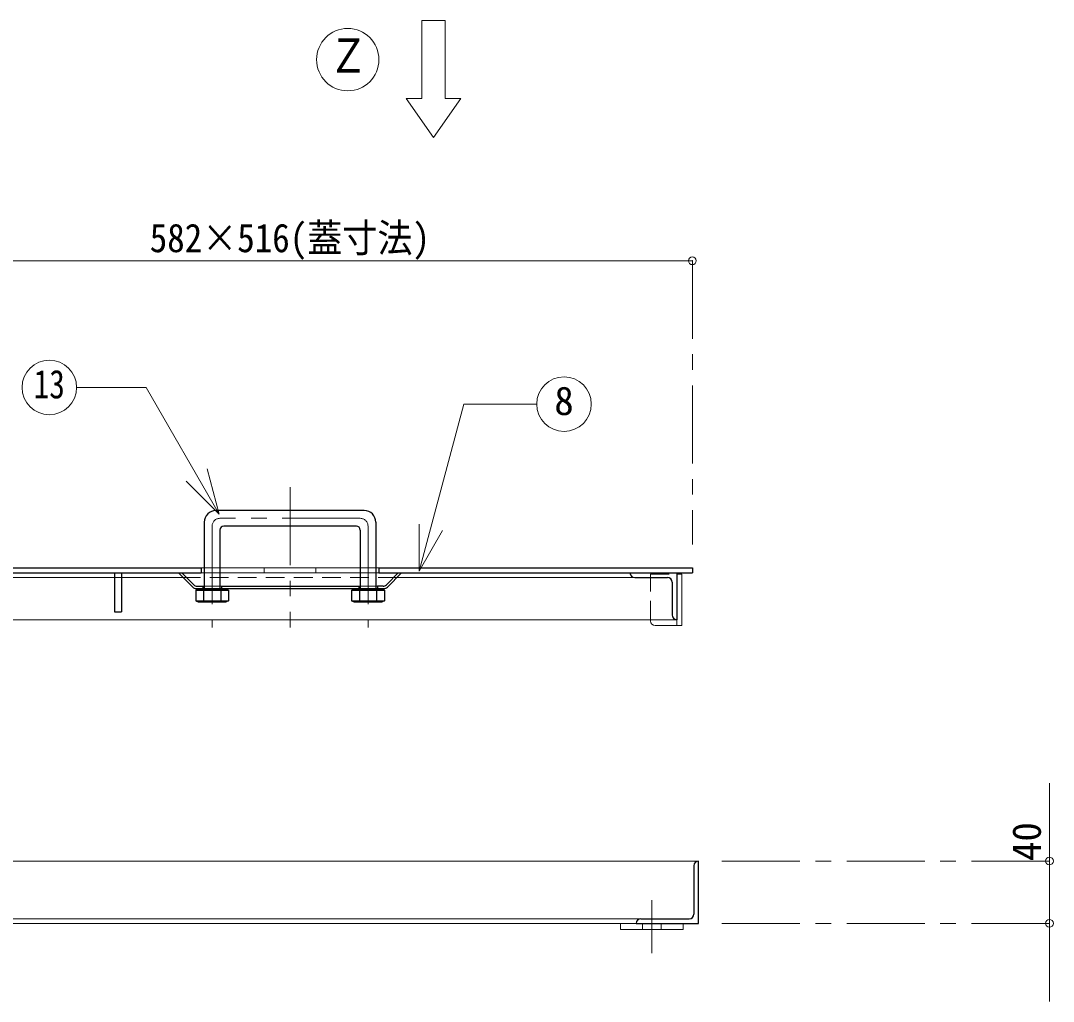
# Model space of a CAD drawing. Units: millimetres at full size, sheet at 1:10; details may follow other scales. Extents: x -2106 to 1944, y -1394 to 1416.
# Drawn here: x -1160 to -498, y -94 to 535 of the extents above; entities that cross this region are included whole.
import ezdxf
from ezdxf.enums import TextEntityAlignment as Align

# ---------------------------------------------------------------- set-up
doc = ezdxf.new("R2010")
doc.units = ezdxf.units.MM
doc.header["$LTSCALE"] = 10
doc.header["$PDMODE"] = 32
doc.header["$PDSIZE"] = 5
doc.linetypes.add('CHAIN1', pattern=[8, 5, -1, 1, -1])
doc.linetypes.add('DASHED1', pattern=[1.8, 1.2, -0.6])
doc.layers.add('0-0_ﾚｲﾔ1', color=4, linetype='Continuous', lineweight=9)
doc.styles.add('ＭＳ ゴシック', font='')
doc.styles.get('ＭＳ ゴシック').set_extended_font_data('MS Gothic')

msp = doc.modelspace()

# ---------------------------------------------------------------- linework, layer by layer
at = {"layer": '0-0_ﾚｲﾔ1', "color": 7, "lineweight": 18}
for p, q in [((-903.22, 535.27), (-888.22, 535.27)), ((-903.22, 535.27), (-903.22, 485.27)), ((-895.72, 460.27), (-913.22, 485.27)), ((-913.22, 485.27), (-903.22, 485.27)), ((-895.72, 460.27), (-878.22, 485.27)), ((-1080.01, 300), (-1124.61, 300)), ((-1033.12, 218.78), (-1080.01, 300)), ((-1033.12, 218.78), (-1040.89, 247.76)), ((-1033.12, 218.78), (-1054.34, 239.99)), ((-905.02, 182.23), (-905.02, 212.23)), ((-905.02, 182.23), (-890.02, 208.21)), ((-1044.72, 184.27), (-1042.72, 184.27)), ((-1042.72, 181.07), (-1044.72, 181.07)), ((-1032.72, 184.27), (-1004.3, 184.27)), ((-1004.3, 181.07), (-1032.72, 181.07)), ((-1004.3, 184.27), (-1004.3, 181.07)), ((-971.14, 184.27), (-971.14, 181.07)), ((-971.14, 184.27), (-942.72, 184.27)), ((-942.72, 181.07), (-971.14, 181.07)), ((-932.72, 184.27), (-930.72, 184.27)), ((-930.72, 181.07), (-932.72, 181.07)), ((-736.52, 180.27), (-739.72, 180.27)), ((-736.52, 180.27), (-736.52, 147.27)), ((-1043.72, 172.57), (-1042.72, 172.57)), ((-1032.72, 172.57), (-1031.72, 172.57)), ((-942.72, 172.57), (-943.72, 172.57)), ((-931.72, 172.57), (-932.72, 172.57)), ((-1043.72, 171.07), (-1042.72, 171.07)), ((-1032.72, 171.07), (-1031.72, 171.07)), ((-942.72, 171.07), (-943.72, 171.07)), ((-931.72, 171.07), (-932.72, 171.07)), ((-739.72, 151.07), (-739.72, 147.27)), ((-736.52, 147.27), (-739.72, 147.27)), ((-725.72, -3.73), (-1765.72, -3.73)), ((-1728.72, -40.73), (-762.72, -40.73)), ((-1725.72, -43.73), (-765.72, -43.73))]:
    msp.add_line(p, q, dxfattribs=at)
at = {"layer": '0-0_ﾚｲﾔ1'}
for p, q in [((-1245.72, 381.27), (-729.72, 381.27)), ((-1004.3, 184.27), (-971.14, 184.27)), ((-1004.3, 181.07), (-971.14, 181.07)), ((-1196.22, 178.07), (-1100.22, 178.07)), ((-1095.72, 178.07), (-1056.22, 178.07)), ((-919.22, 178.07), (-766.72, 178.07)), ((-1223.22, 151.07), (-739.72, 151.07)), ((-756.52, 150.27), (-756.52, 151.07)), ((-753.52, 147.27), (-739.72, 147.27)), ((-500.72, 46.27), (-500.72, -93.73)), ((-775.72, -47.73), (-775.72, -43.73)), ((-735.72, -47.73), (-735.72, -43.73)), ((-775.72, -47.73), (-735.72, -47.73))]:
    msp.add_line(p, q, dxfattribs=at)
at = {"layer": '0-0_ﾚｲﾔ1', "linetype": 'CHAIN1'}
for p, q in [((-729.72, 381.27), (-729.72, 199.27)), ((-987.72, 236.07), (-987.72, 146.07)), ((-942.72, 216.07), (-1032.72, 216.07)), ((-1037.72, 211.07), (-1037.72, 146.07)), ((-937.72, 211.07), (-937.72, 146.07)), ((-500.72, -3.73), (-710.72, -3.73)), ((-755.72, -62.73), (-755.72, -28.73)), ((-500.72, -43.73), (-710.72, -43.73))]:
    msp.add_line(p, q, dxfattribs=at)
at = {"layer": '0-0_ﾚｲﾔ1', "color": 5, "lineweight": 25}
for p, q in [((-940.22, 221.07), (-1035.22, 221.07)), ((-1042.72, 213.57), (-1042.72, 170.57)), ((-932.72, 213.57), (-932.72, 170.57)), ((-1032.72, 208.57), (-1032.72, 170.57)), ((-945.22, 211.07), (-1030.22, 211.07)), ((-942.72, 208.57), (-942.72, 170.57)), ((-1258.22, 181.07), (-1044.72, 181.07)), ((-1245.72, 184.27), (-1044.72, 184.27)), ((-1095.72, 181.07), (-1095.72, 156.07)), ((-1050.1, 171.95), (-1059.22, 181.07)), ((-1049.48, 173.45), (-1057.1, 181.07)), ((-1044.72, 184.27), (-1044.72, 181.07)), ((-930.72, 184.27), (-930.72, 181.07)), ((-930.72, 184.27), (-729.72, 184.27)), ((-930.72, 181.07), (-729.72, 181.07)), ((-925.96, 173.45), (-918.34, 181.07)), ((-925.34, 171.95), (-916.22, 181.07)), ((-739.72, 181.07), (-739.72, 151.07)), ((-729.72, 184.27), (-729.72, 181.07)), ((-1031.72, 172.57), (-1031.72, 171.07)), ((-766.72, 178.07), (-745.72, 178.07)), ((-742.72, 175.07), (-742.72, 154.07)), ((-1048.22, 170.07), (-1046.72, 170.57)), ((-1048.22, 170.07), (-1027.22, 170.07)), ((-1048.22, 170.07), (-1048.22, 163.07)), ((-1047.98, 171.07), (-1043.72, 171.07)), ((-1046.72, 170.57), (-1028.72, 170.57)), ((-1043.22, 170.07), (-1043.22, 163.07)), ((-1032.22, 170.07), (-1032.22, 163.07)), ((-1031.72, 171.07), (-943.72, 171.07)), ((-948.22, 170.07), (-946.72, 170.57)), ((-948.22, 170.07), (-927.22, 170.07)), ((-946.72, 170.57), (-928.72, 170.57)), ((-943.22, 170.07), (-943.22, 163.07)), ((-937.72, 170.57), (-932.22, 170.07)), ((-932.22, 170.07), (-928.72, 170.57)), ((-1048.22, 163.07), (-1027.22, 163.07)), ((-1048.22, 163.07), (-1046.72, 162.57)), ((-1046.72, 162.57), (-1043.22, 163.07)), ((-1046.72, 162.57), (-1028.72, 162.57)), ((-1043.22, 163.07), (-1037.72, 162.57)), ((-1037.72, 162.57), (-1032.22, 163.07)), ((-1032.22, 163.07), (-1028.72, 162.57)), ((-948.22, 163.07), (-927.22, 163.07)), ((-946.72, 162.57), (-928.72, 162.57)), ((-927.22, 163.07), (-928.72, 162.57)), ((-725.72, -43.73), (-725.72, -3.73)), ((-728.72, -6.73), (-728.72, -37.73)), ((-765.72, -43.73), (-725.72, -43.73)), ((-762.72, -40.73), (-731.72, -40.73))]:
    msp.add_line(p, q, dxfattribs=at)
at = {"layer": '0-0_ﾚｲﾔ1', "linetype": 'DASHED1'}
for p, q in [((-1042.72, 184.27), (-1032.72, 184.27)), ((-1042.72, 181.07), (-1032.72, 181.07)), ((-942.72, 184.27), (-932.72, 184.27)), ((-942.72, 181.07), (-932.72, 181.07)), ((-756.52, 180.27), (-739.72, 180.27)), ((-756.52, 151.07), (-756.52, 180.27)), ((-1095.72, 178.07), (-1100.22, 178.07)), ((-919.22, 178.07), (-1056.22, 178.07)), ((-1042.72, 172.57), (-1032.72, 172.57)), ((-942.72, 172.57), (-932.72, 172.57)), ((-1042.72, 171.07), (-1032.72, 171.07)), ((-942.72, 171.07), (-932.72, 171.07)), ((-761.72, -47.73), (-761.72, -43.73)), ((-749.72, -47.73), (-749.72, -43.73))]:
    msp.add_line(p, q, dxfattribs=at)
at = {"layer": '0-0_ﾚｲﾔ1', "color": 7, "lineweight": 18}
for points in [[(-888.22, 535.27), (-888.22, 485.27), (-878.22, 485.27)], [(-905.02, 182.23), (-876.32, 289.33), (-829.52, 289.33)]]:
    msp.add_lwpolyline(points, dxfattribs=at)
at = {"layer": '0-0_ﾚｲﾔ1', "color": 5, "lineweight": 25}
for points in [[(-1100.22, 181.07), (-1100.22, 156.07), (-1095.72, 156.07)], [(-1047.36, 172.57), (-1043.72, 172.57), (-1043.72, 171.07)], [(-1031.72, 172.57), (-943.72, 172.57), (-943.72, 171.07)], [(-928.08, 172.57), (-931.72, 172.57), (-931.72, 171.07), (-927.46, 171.07)], [(-1046.72, 170.57), (-1043.22, 170.07), (-1037.72, 170.57)], [(-1037.72, 170.57), (-1032.22, 170.07), (-1028.72, 170.57)], [(-1028.72, 170.57), (-1027.22, 170.07), (-1027.22, 163.07), (-1028.72, 162.57)], [(-948.22, 170.07), (-948.22, 163.07), (-946.72, 162.57), (-943.22, 163.07)], [(-946.72, 170.57), (-943.22, 170.07), (-937.72, 170.57)], [(-932.22, 170.07), (-932.22, 163.07), (-928.72, 162.57)], [(-928.72, 170.57), (-927.22, 170.07), (-927.22, 163.07)], [(-943.22, 163.07), (-937.72, 162.57), (-932.22, 163.07)]]:
    msp.add_lwpolyline(points, dxfattribs=at)
at = {"layer": '0-0_ﾚｲﾔ1', "color": 7, "lineweight": 18}
for centre, radius in [((-950.72, 510.27), 20), ((-1142.11, 300), 17.5), ((-812.02, 289.33), 17.5)]:
    msp.add_circle(centre, radius, dxfattribs=at)
at = {"layer": '0-0_ﾚｲﾔ1', "color": 5, "lineweight": 25}
for centre, radius, start, end in [((-1035.22, 213.57), 7.5, 90, 180), ((-940.22, 213.57), 7.5, 0, 90), ((-1030.22, 208.57), 2.5, 90, 180), ((-945.22, 208.57), 2.5, 0, 90), ((-766.72, 181.07), 3, 180, 270), ((-1047.36, 175.57), 3, 225, 270), ((-928.08, 175.57), 3, 270, 315), ((-745.72, 175.07), 3, 0, 90), ((-1047.98, 174.07), 3, 225, 270), ((-927.46, 174.07), 3, 270, 315), ((-739.72, 154.07), 3, 180, 270), ((-725.72, -6.73), 3, 90, 180), ((-731.72, -37.73), 3, 270, 0), ((-762.72, -43.73), 3, 90, 180)]:
    msp.add_arc(centre, radius, start, end, dxfattribs=at)
at = {"layer": '0-0_ﾚｲﾔ1', "linetype": 'CHAIN1'}
for centre, start, end in [((-1032.72, 211.07), 90, 180), ((-942.72, 211.07), 0, 90)]:
    msp.add_arc(centre, 5, start, end, dxfattribs=at)
at = {"layer": '0-0_ﾚｲﾔ1'}
msp.add_arc((-753.52, 150.27), 3, 180, 270, dxfattribs=at)
at = {"layer": '0-0_ﾚｲﾔ1', "color": 1}
for p in [(-729.72, 381.27), (-500.72, -3.73), (-500.72, -43.73)]:
    msp.add_point(p, dxfattribs=at)

# ---------------------------------------------------------------- texts
at = {"layer": '0-0_ﾚｲﾔ1', "color": 7, "style": 'ＭＳ ゴシック'}
for s, height, width, p in [('Ｚ', 21.99, 0.85, (-963.22, 495.27)), ('582×516(蓋寸法)', 18.33, 0.9, (-1077.72, 381.27)), ('13', 18.33, 0.8, (-1152.11, 287.5))]:
    msp.add_text(s, height=height, dxfattribs=dict(at, width=width)).set_placement(p, align=Align.BOTTOM_LEFT)
msp.add_text('8', height=18.33, dxfattribs=at).set_placement((-818.27, 276.83), align=Align.BOTTOM_LEFT)
msp.add_text('40', height=18.33, rotation=90, dxfattribs=at).set_placement((-500.72, -3.73), align=Align.BOTTOM_LEFT)

doc.saveas('drawing.dxf')
